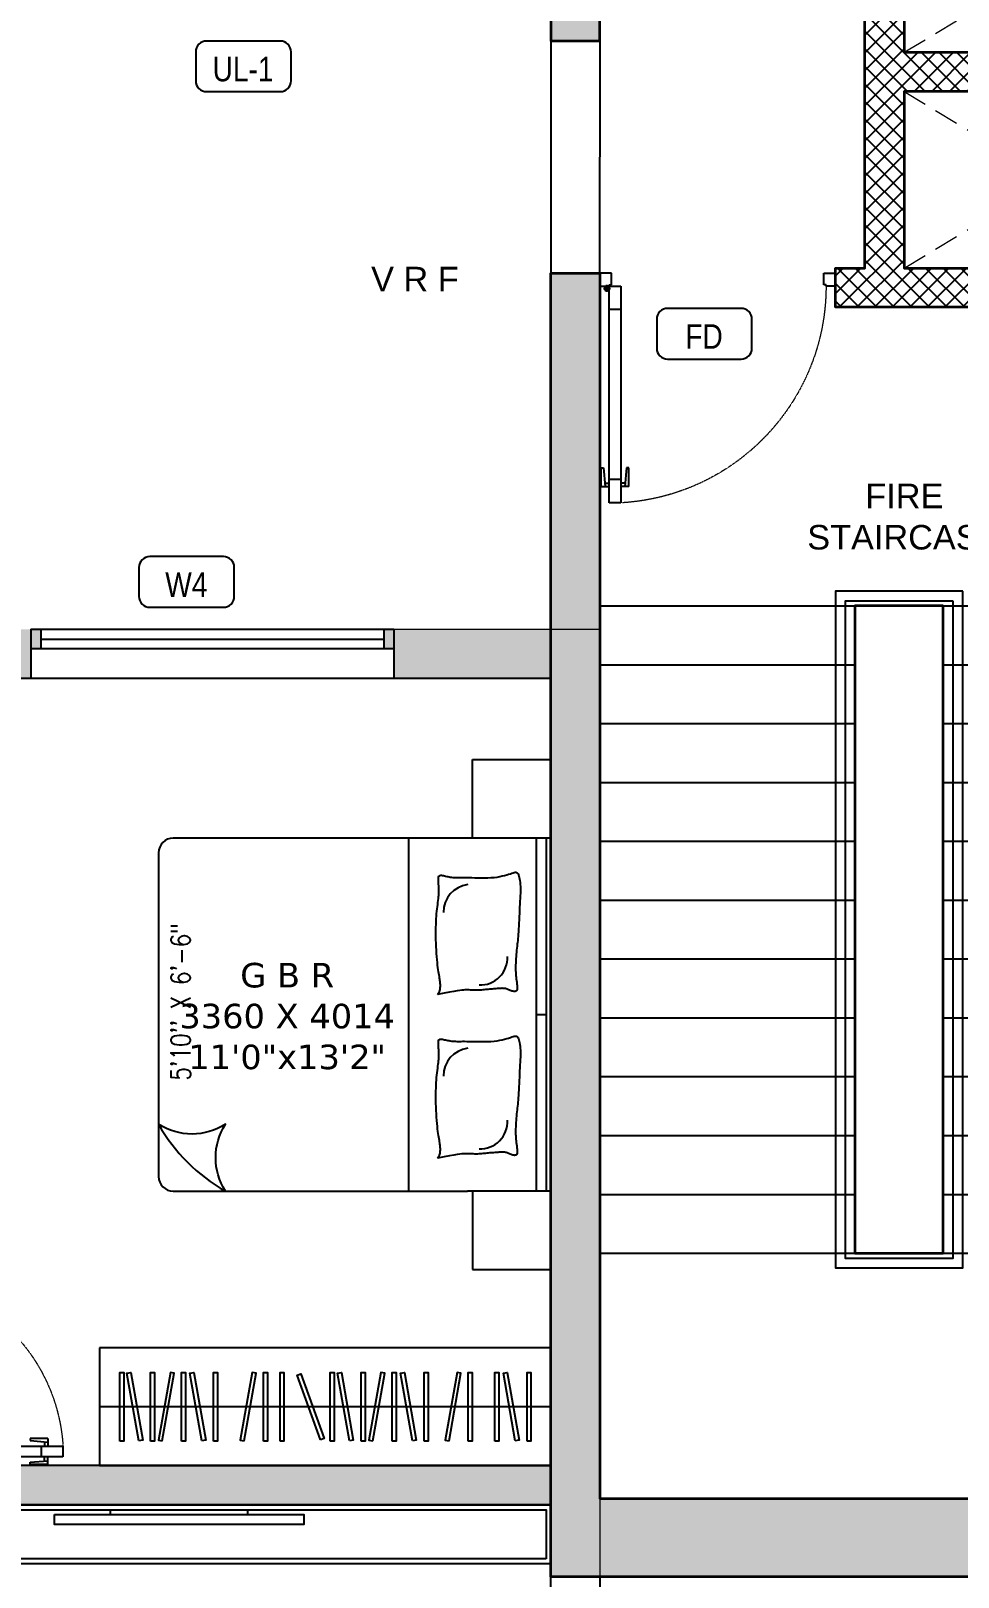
# Model space of a CAD drawing. Header units: millimetres. Extents: x 91566 to 131129, y 141753 to 207061.
# Drawn here: x 105483 to 110209, y 177843 to 185726 of the extents above; entities that cross this region are included whole.
import ezdxf
from ezdxf.enums import TextEntityAlignment as Align

# ---------------------------------------------------------------- set-up
doc = ezdxf.new("R2010")
doc.units = ezdxf.units.MM
for name, pattern in [('( Hidden )', [0.375, 0.25, -0.125]), ('3BHK  WEST_UN-2$0$DASHED', [0.75, 0.5, -0.25]), ('Core & corridor$0$Core_FF & Typical_TD$0$DASHED', [0.75, 0.5, -0.25])]:
    doc.linetypes.add(name, pattern=pattern)
for name, color, linetype in [('A-Door', 11, 'Continuous'), ('A-Door Line', 8, 'Continuous'), ('A-Elevation 10', 8, 'Continuous'), ('A-Fixture', 8, 'Continuous'), ('A-Furniture', 8, 'Continuous'), ('A-Hatch', 252, 'Continuous'), ('A-Railing', 6, 'Continuous'), ('A-Room Boundary', 44, 'Continuous'), ('A-Shaft', 8, 'Continuous'), ('A-Text Main', 44, 'Continuous'), ('A-Window', 4, 'Continuous')]:
    doc.layers.add(name, color=color, linetype=linetype)
doc.layers.add('A-Wall', color=240, linetype='Continuous', lineweight=35)
doc.styles.add('2024-08-29_TOWER-A$0$simplex-0.8', font='simplex.shx', dxfattribs={"width": 0.8})
doc.styles.add('3BHK  WEST_UN-2$0$2024-08-30_TOWER-C$0$simplex-0.8', font='simplex.shx', dxfattribs={"width": 0.8})
doc.styles.add('3BHK EAST -UN-4$0$grid_text', font='verdana.ttf')
doc.styles.add('ARIAL', font='ARIALN.TTF')
doc.styles.add('Core & corridor$0$Standard', font='arial.ttf')

# ---------------------------------------------------------------- blocks, each defined once
blk = doc.blocks.new('2024-08-29_TOWER-A$0$WNTG')
at = {"layer": 'A-Text Main'}
blk.add_lwpolyline([(-187.8, 246.2), (187.8, 246.2, -0.414214), (242.8, 191.2), (242.8, 43.3, -0.414214), (187.8, -11.7), (-187.8, -11.7, -0.414214), (-242.8, 43.3), (-242.8, 191.2, -0.414214)], format="xyb", close=True, dxfattribs=at)
at = {"layer": 'A-Text Main', "style": '2024-08-29_TOWER-A$0$simplex-0.8', "width": 0.8}
blk.add_attdef('WNTG', text='', height=150, dxfattribs=at).set_placement((-1.6, 43), align=Align.CENTER)
blk = doc.blocks.new('Unit-1')
at = {"layer": 'A-Window'}
ref = blk.add_blockref('2024-08-29_TOWER-A$0$WNTG', (-1817.5, -63.5), dxfattribs=dict(at, xscale=-1, rotation=180))
ref.add_attrib('WNTG', 'UL-1', dxfattribs={"layer": 'A-Text Main', "height": 125, "style": 'ARIAL'}).set_placement((-1819.1, -257), align=Align.CENTER)
blk = doc.blocks.new('Core & corridor$0$Core_FF & Typical_TD$0$FFD')
for p, q in [((34876.6, 16085.1), (34876.6, 16151.7)), ((34876.6, 16151.7), (34951.5, 16151.7)), ((34951.5, 16151.7), (34951.5, 16098.4)), ((35994.4, 16145.1), (35994.4, 16131.7)), ((36101, 16145.1), (35994.4, 16145.1)), ((36101, 16145.1), (36101, 16098.4)), ((34943.2, 16085.1), (34876.6, 16085.1)), ((34951.5, 16098.4), (34943.2, 16098.4)), ((34943.2, 16098.4), (34943.2, 16085.1)), ((34984.9, 16111.8), (34944.9, 16111.8)), ((36194.3, 16098.4), (34951.5, 16098.4)), ((34951.5, 16098.4), (34951.5, 16031.8)), ((34964.9, 16131.7), (34964.9, 16091.8)), ((35084.8, 16031.8), (35084.8, 16098.4)), ((35994.4, 16131.7), (36101, 16121.9)), ((36061, 16031.8), (36061, 16098.4)), ((36081, 16123.7), (36081, 16098.4)), ((36194.3, 16031.8), (36194.3, 16098.4)), ((34951.5, 16031.8), (36194.3, 16031.8)), ((34951.5, 16031.8), (34951.5, 16031.8)), ((35994.4, 15998.5), (36101, 16008.4)), ((35994.4, 15985.2), (35994.4, 15998.5)), ((36101, 15985.2), (35994.4, 15985.2)), ((36081, 16006.5), (36081, 16031.8)), ((36101, 15985.2), (36101, 16031.8)), ((34943.2, 14868.4), (34876.6, 14868.4)), ((34876.6, 14868.4), (34876.6, 14801.7)), ((34943.2, 14855), (34943.2, 14868.4)), ((34951.5, 14855), (34943.2, 14855)), ((34951.5, 14801.7), (34951.5, 14855)), ((34876.6, 14801.7), (34951.5, 14801.7))]:
    blk.add_line(p, q)
blk.add_circle((34964.9, 16111.8), 13.3)
at = {"linetype": 'Core & corridor$0$Core_FF & Typical_TD$0$DASHED', "lineweight": 0}
blk.add_arc((34950, 16101.6), 1246.6, 270.08223, 356.3506, dxfattribs=at)
blk = doc.blocks.new('Core & corridor$0$A$C436b777d')
at = {"layer": 'A-Hatch'}
h = blk.add_hatch(color=256, dxfattribs=at)
h.dxf.hatch_style = 1
h.paths.add_polyline_path([(250, -3072.7), (2950, -3072.6), (2950, -2672.7), (0.5, -2672.7), (0.5, -12132.6), (2950, -12132.7), (2950, -11732.7), (250.5, -11732.7), (250.5, -9577.7), (2950, -9577.7), (2950, -9377.8), (250.5, -9377.7), (250.5, -7222.7), (2950, -7222.7), (2950, -5565), (2700, -5565), (2700.2, -6972.7), (250.5, -6972.7)])
h.paths.add_polyline_path([(3300, 6580.6), (3300, 9502.1), (3500, 9502.1), (3500.1, 35), (0.4, 35), (0.5, 6682.1), (250, 6682.1), (250.5, 435), (3300.5, 435)])
edge = h.paths.add_edge_path()
edge.add_line((3300, 14502.1), (2580, 14502.1))
edge.add_line((2580, 14502.1), (2580, 15744))
edge.add_line((2580, 15744), (3500, 15744))
edge.add_line((3500, 15744), (3500, 16044))
edge.add_line((3500, 16044), (2380, 16044))
edge.add_line((2380, 16044), (2380, 14502.1))
edge.add_line((2380, 14502.1), (0.5, 14502.1))
edge.add_line((0.5, 14502.1), (0.5, 7866.6))
edge.add_line((0.5, 7866.6), (250.5, 7866.6))
edge.add_line((250.5, 7866.6), (250.5, 14102.1))
edge.add_line((250.5, 14102.1), (2380, 14102.1))
edge.add_line((2380, 14102.1), (2380, 10852.1))
edge.add_line((2380, 10852.1), (2580, 10852.1))
edge.add_line((2580, 10852.1), (2580, 14102.1))
edge.add_line((2580, 14102.1), (3300, 14102.1))
edge.add_line((3300, 14102.1), (3300, 10702.1))
edge.add_line((3300, 10702.1), (3500, 10702.1))
edge.add_line((3500, 10702.1), (3500, 14502.1))
edge.add_line((3500, 14502.1), (2580, 14502.1))
h = blk.add_hatch(color=256, dxfattribs=at)
h.dxf.hatch_style = 1
h.paths.add_polyline_path([(2580, 14502.1), (2580, 15744), (3500, 15744), (3500, 16044), (2380, 16044), (2380, 14502.1), (0.5, 14502.1), (0.5, 7866.6), (250.5, 7866.6), (250.5, 14102.1), (2380, 14102.1), (2380, 10852.1), (2580, 10852.1), (2580, 14102.1), (3300, 14102.1), (3300, 10702.1), (3500, 10702.1), (3500, 14502.1)])
h = blk.add_hatch(dxfattribs=at)
h.set_pattern_fill('ANSI37', color=256, scale=20)
h.set_pattern_definition([(45, (27573.86, 93), (-44.90128, 44.90128), []), (135, (27573.86, 93), (-44.90128, -44.90128), [])])
h.paths.add_polyline_path([(3300, 8707.7), (3050, 8707.7), (3050, 8907.7), (3300, 8907.7)], flags=17)
h.paths.add_polyline_path([(3300, 7807.7), (3300, 7607.7), (1800, 7607.7), (1800, 6707.7), (2190, 6707.7), (2190, 6507.7), (1450, 6507.7), (1450, 6707.7), (1600, 6707.7), (1600, 7607.7), (1600, 8907.7), (2150, 8907.7), (2150, 8707.7), (1800, 8707.7), (1800, 7807.7)])
h.paths.add_polyline_path([(2910, 6707.7), (3300, 6707.7), (3300, 6507.7), (2910, 6507.7)])
for points in [[(250, 4985), (1525, 4985), (1800, 4985), (3300, 4985)], [(250, 4685), (1525, 4685), (1550, 4685)], [(2000, 4685), (3300, 4685)], [(250, 4385), (1525, 4385), (1550, 4385)], [(2000, 4385), (3300, 4385)], [(250, 4085), (1525, 4085), (1550, 4085)], [(2000, 4085), (3300, 4085)], [(250, 3785), (1525, 3785), (1550, 3785)], [(2000, 3785), (3300, 3785)], [(250, 3485), (1525, 3485), (1550, 3485)], [(2000, 3485), (3300, 3485)], [(250, 3185), (1525, 3185), (1550, 3185)], [(2000, 3185), (3300, 3185)], [(250, 2885), (1525, 2885), (1550, 2885)], [(2000, 2885), (3300, 2885)], [(250, 2585), (1525, 2585), (1550, 2585)], [(2000, 2585), (3300, 2585)], [(250, 2285), (1525, 2285), (1550, 2285)], [(2000, 2285), (3300, 2285)], [(250, 1985), (1525, 1985), (1550, 1985)], [(2000, 1985), (3300, 1985)], [(250, 1685), (1525, 1685), (1800, 1685), (3300, 1685)]]:
    blk.add_lwpolyline(points)
at = {"layer": 'A-Elevation 10'}
blk.add_lwpolyline([(0.7, 7866.6), (0.5, 6682.1), (250.5, 6682.1), (250.7, 7866.6)], close=True, dxfattribs=at)
at = {"layer": 'A-Railing'}
for points in [[(2100, 5060), (1450, 5060), (1450, 1610), (2100, 1610)], [(2050, 5010), (1500, 5010), (1500, 1660), (2050, 1660)]]:
    blk.add_lwpolyline(points, close=True, dxfattribs=at)
at = {"layer": 'A-Shaft', "linetype": '( Hidden )', "lineweight": 0, "ltscale": 500}
for points in [[(1800, 7807.7), (3300, 8707.7)], [(1800, 6707.7), (3300, 7607.7)], [(1800, 7607.7), (3300, 6707.7)]]:
    blk.add_lwpolyline(points, dxfattribs=at)
at = {"layer": 'A-Wall'}
for points in [[(3300, 14502.1), (2580, 14502.1), (2580, 15744), (3500, 15744), (3500, 16044), (2380, 16044), (2380, 14502.1), (0.5, 14502.1), (0.5, 7866.6), (250.5, 7866.6), (250.5, 14102.1), (2380, 14102.1), (2380, 10852.1), (2580, 10852.1), (2580, 14102.1), (3300, 14102.1), (3300, 10702.1), (3500, 10702.1), (3500, 14502.1), (2580, 14502.1)], [(3300, 6580.6), (3300, 9502.1), (3500, 9502.1), (3500.1, 35), (0.4, 35), (0.5, 6682.1), (250, 6682.1), (250.5, 435), (3300.5, 435), (3300, 6580.6)]]:
    blk.add_lwpolyline(points, dxfattribs=at)
for points in [[(3300, 7807.7), (3300, 7607.7), (1800, 7607.7), (1800, 6707.7), (2190, 6707.7), (2190, 6507.7), (1450, 6507.7), (1450, 6707.7), (1600, 6707.7), (1600, 7607.7), (1600, 8907.7), (2150, 8907.7), (2150, 8707.7), (1800, 8707.7), (1800, 7807.7)], [(2000, 4985), (1550, 4985), (1550, 1685), (2000, 1685)]]:
    blk.add_lwpolyline(points, close=True, dxfattribs=at)
at = {"layer": 'A-Door', "ltscale": 5, "xscale": -0.8888888873636583, "yscale": 0.8888888873636583, "zscale": 0.8888888873636421, "rotation": 90}
blk.add_blockref('Core & corridor$0$Core_FF & Typical_TD$0$FFD', (14607.1, 37683.5), dxfattribs=at)
at = {"layer": 'A-Text Main', "insert": (1801.8, 5439.6), "char_height": 125, "width": 950.15, "attachment_point": 5, "line_spacing_factor": 1.010232, "style": 'Core & corridor$0$Standard'}
blk.add_mtext('FIRE STAIRCASE', dxfattribs=at)
blk = doc.blocks.new('Core & corridor')
at = {"ltscale": 300}
blk.add_blockref('Core & corridor$0$A$C436b777d', (10594.6, 28627.2), dxfattribs=at)
at = {"layer": 'A-Text Main'}
ref = blk.add_blockref('2024-08-29_TOWER-A$0$WNTG', (11377, 35117.2), dxfattribs=dict(at, xscale=-1, rotation=180))
ref.add_attrib('WNTG', 'FD', dxfattribs={"height": 125, "style": 'ARIAL'}).set_placement((11375.4, 34923.7), align=Align.CENTER)
at = {"layer": 'A-Text Main', "insert": (9901.8, 35278.7), "char_height": 125, "width": 950.15, "attachment_point": 5, "line_spacing_factor": 1.010232, "style": 'Core & corridor$0$Standard'}
blk.add_mtext('V R F', dxfattribs=at)
blk = doc.blocks.new('3BHK EAST -UN-4$0$A$Ceb508b97')
at = {"layer": 'A-Fixture', "ltscale": 600}
blk.add_lwpolyline([(100.2, 600), (100.2, 0), (2400.2, 0), (2400.2, 600)], close=True, dxfattribs=at)
for points in [[(202.7, 125), (202.7, 475), (222.7, 475), (222.7, 125), (202.7, 125)], [(300.1, 125.9), (239.3, 470.6), (259, 474.1), (319.7, 129.4), (300.1, 125.9)], [(359.9, 125), (359.9, 475), (379.9, 475), (379.9, 125), (359.9, 125)], [(419.5, 125.9), (480.3, 470.6), (460.6, 474.1), (399.9, 129.4), (419.5, 125.9)], [(517.8, 125), (517.8, 475), (537.8, 475), (537.8, 125), (517.8, 125)], [(621.4, 125.9), (560.6, 470.6), (580.3, 474.1), (641.1, 129.4), (621.4, 125.9)], [(681.2, 125), (681.2, 475), (701.2, 475), (701.2, 125), (681.2, 125)], [(836.6, 125.9), (897.4, 470.6), (877.7, 474.1), (817, 129.4), (836.6, 125.9)], [(934.9, 125), (934.9, 475), (954.9, 475), (954.9, 125), (934.9, 125)], [(1019.4, 125), (1019.4, 475), (1039.4, 475), (1039.4, 125), (1019.4, 125)], [(1275.7, 125), (1275.7, 475), (1295.7, 475), (1295.7, 125), (1275.7, 125)], [(1373, 125.9), (1312.3, 470.6), (1332, 474.1), (1392.7, 129.4), (1373, 125.9)], [(1432.9, 125), (1432.9, 475), (1452.9, 475), (1452.9, 125), (1432.9, 125)], [(1492.5, 125.9), (1553.3, 470.6), (1533.6, 474.1), (1472.8, 129.4), (1492.5, 125.9)], [(1590.8, 125), (1590.8, 475), (1610.8, 475), (1610.8, 125), (1590.8, 125)], [(1694.4, 125.9), (1633.6, 470.6), (1653.3, 474.1), (1714.1, 129.4), (1694.4, 125.9)], [(1754.2, 125), (1754.2, 475), (1774.2, 475), (1774.2, 125), (1754.2, 125)], [(1880.8, 125.9), (1941.5, 470.6), (1921.8, 474.1), (1861.1, 129.4), (1880.8, 125.9)], [(1979, 125), (1979, 475), (1999, 475), (1999, 125), (1979, 125)], [(2114.9, 125), (2114.9, 475), (2134.9, 475), (2134.9, 125), (2114.9, 125)], [(2218.5, 125.9), (2157.7, 470.6), (2177.4, 474.1), (2238.2, 129.4), (2218.5, 125.9)], [(2278.3, 125), (2278.3, 475), (2298.3, 475), (2298.3, 125), (2278.3, 125)], [(1226.2, 132.1), (1106.5, 461), (1125.3, 467.9), (1245, 139), (1226.2, 132.1)], [(2400.2, 300), (100, 300)]]:
    blk.add_lwpolyline(points, dxfattribs=at)
blk = doc.blocks.new('A$Ca15bd94d')
at = {"layer": 'A-Window', "linetype": 'Continuous'}
for points in [[(0, 250), (0, 150), (50, 150), (50, 250)], [(1850, 150), (1850, 250), (1800, 250), (1800, 150)]]:
    blk.add_hatch(color=256, dxfattribs=at).paths.add_polyline_path(points)
for p, q in [((0, 250), (1850, 250)), ((0, 250), (50, 250)), ((0, 250), (0, 150)), ((0, 250), (0, 150)), ((50, 250), (50, 150)), ((50, 250), (1800, 250)), ((1800, 150), (1800, 250)), ((1800, 250), (1850, 250)), ((1850, 250), (1850, 150)), ((1850, 250), (1850, 150)), ((50, 200), (1800, 200)), ((50, 150), (0, 150)), ((0, 150), (0, 0)), ((1800, 150), (50, 150)), ((1850, 150), (1800, 150)), ((1850, 150), (1850, 0)), ((0, 0), (1850, 0))]:
    blk.add_line(p, q, dxfattribs=at)
blk = doc.blocks.new('A$Ccfbdbe87')
at = {"layer": 'A-Door'}
for p, q in [((99.9, 973.1), (44.4, 973.1)), ((44.4, 973.1), (44.4, 62.5)), ((99.9, 62.5), (99.9, 973.1)), ((5.6, 895.4), (44.4, 895.4)), ((5.6, 895.4), (5.6, 806.5)), ((16.7, 806.5), (24.9, 895.4)), ((23.3, 878.7), (44.4, 878.7)), ((138.8, 895.4), (99.9, 895.4)), ((121, 878.7), (99.9, 878.7)), ((127.7, 806.5), (119.5, 895.4)), ((138.8, 895.4), (138.8, 806.5)), ((5.6, 806.5), (16.7, 806.5)), ((99.9, 862), (44.4, 862)), ((138.8, 806.5), (127.7, 806.5)), ((99.9, 173.5), (44.4, 173.5)), ((33.3, 90.2), (33.3, 56.9)), ((0, 0), (0, 62.5)), ((0, 62.5), (44.4, 62.5)), ((55.5, 0), (0, 0)), ((16.7, 73.6), (50, 73.6)), ((44.4, 62.5), (99.9, 62.5)), ((44.4, 62.5), (44.4, 55.5)), ((44.4, 55.5), (55.5, 55.5)), ((55.5, 55.5), (55.5, 0)), ((99.9, 62.5), (99.9, 62.5)), ((944.5, 55.5), (944.5, 0)), ((955.6, 55.5), (944.5, 55.5)), ((944.5, 0), (1000, 0)), ((1000, 62.5), (955.6, 62.5)), ((955.6, 62.5), (955.6, 55.5)), ((1000, 0), (1000, 62.5))]:
    blk.add_line(p, q, dxfattribs=at)
blk.add_circle((33.3, 73.6), 11.1, dxfattribs=at)
at = {"layer": 'A-Door', "linetype": '3BHK  WEST_UN-2$0$DASHED', "lineweight": 0}
blk.add_arc((41.8, 61.2), 913.8, 0.08223, 86.3506, dxfattribs=at)
blk = doc.blocks.new('3BHK  WEST_UN-2$0$2024-08-30_TOWER-C$0$king size bed')
at = {"layer": 'A-Furniture'}
for p, q in [((0.825, 2), (-0.825, 2)), ((-0.9, 1.925), (-0.9, 0.425)), ((0.9, 0), (0.9, 1.925)), ((-0.9, 0.725), (0.9, 0.725)), ((-0.9, 0), (-0.9, 0.425)), ((0.9, 0.075), (-0.9, 0.075)), ((0, 0.075), (0, 0.025)), ((0, 0.075), (0, 0.075))]:
    blk.add_line(p, q, dxfattribs=at)
blk.add_lwpolyline([(-0.9, 1.6586, -0.292894), (-0.5586, 1.6586, -0.292894), (-0.5586, 2, 0.136668)], format="xyb", close=True, dxfattribs=at)
for points in [[(-0.7317, 0.5787), (-0.7264, 0.5744), (-0.7213, 0.571), (-0.7162, 0.5684), (-0.7111, 0.5664), (-0.7061, 0.5651), (-0.7012, 0.5642), (-0.6963, 0.5637), (-0.6914, 0.5635), (-0.6866, 0.5634), (-0.6818, 0.5635), (-0.6768, 0.5638), (-0.6717, 0.5642), (-0.6663, 0.5648), (-0.6607, 0.5656), (-0.6547, 0.5665), (-0.6482, 0.5675), (-0.6412, 0.5687), (-0.6335, 0.5701), (-0.6252, 0.5715), (-0.6161, 0.573), (-0.606, 0.5745), (-0.595, 0.576), (-0.5828, 0.5775), (-0.5695, 0.5789), (-0.5549, 0.5803), (-0.5392, 0.5815), (-0.5227, 0.5827), (-0.5057, 0.5837), (-0.4883, 0.5846), (-0.4708, 0.5853), (-0.4535, 0.5858), (-0.4365, 0.5862), (-0.4202, 0.5864), (-0.4044, 0.5863), (-0.3893, 0.5861), (-0.3746, 0.5857), (-0.3605, 0.5852), (-0.3468, 0.5844), (-0.3335, 0.5835), (-0.3207, 0.5825), (-0.3082, 0.5813), (-0.2962, 0.58), (-0.2845, 0.5786), (-0.2734, 0.5772), (-0.2628, 0.5759), (-0.2528, 0.5746), (-0.2434, 0.5735), (-0.2347, 0.5725), (-0.2266, 0.5718), (-0.2191, 0.5712), (-0.2121, 0.5708), (-0.2053, 0.5707), (-0.1987, 0.5707), (-0.1922, 0.5708), (-0.1856, 0.5712), (-0.1788, 0.5716), (-0.1717, 0.5722), (-0.1644, 0.5728), (-0.1572, 0.5733), (-0.1503, 0.5736), (-0.1438, 0.5737), (-0.138, 0.5733), (-0.1331, 0.5723), (-0.1292, 0.5707), (-0.1265, 0.5684), (-0.125, 0.5655), (-0.1243, 0.5619), (-0.1245, 0.5577), (-0.1252, 0.5531), (-0.1263, 0.5481), (-0.1276, 0.5428), (-0.129, 0.5372), (-0.1303, 0.5313), (-0.1315, 0.5253), (-0.1326, 0.5192), (-0.1336, 0.5129), (-0.1344, 0.5065), (-0.135, 0.5), (-0.1355, 0.4935), (-0.1359, 0.4869), (-0.1361, 0.4802), (-0.1362, 0.4734), (-0.1361, 0.4661), (-0.1361, 0.4583), (-0.136, 0.4496), (-0.136, 0.4399), (-0.1361, 0.4291), (-0.1363, 0.4169), (-0.1366, 0.4031), (-0.137, 0.3881), (-0.1373, 0.3722), (-0.1376, 0.3556), (-0.1376, 0.3388), (-0.1372, 0.322), (-0.1365, 0.3055), (-0.1352, 0.2896), (-0.1333, 0.2747), (-0.1309, 0.2608), (-0.1281, 0.248), (-0.1252, 0.2361), (-0.1221, 0.2253), (-0.1191, 0.2155), (-0.1163, 0.2068), (-0.1137, 0.1992), (-0.1117, 0.1927), (-0.1101, 0.1871), (-0.1093, 0.1824), (-0.1091, 0.1785), (-0.1097, 0.1751), (-0.1113, 0.1723), (-0.1138, 0.1697), (-0.1175, 0.1675), (-0.1222, 0.1653), (-0.1281, 0.1633), (-0.135, 0.1615), (-0.1427, 0.1599), (-0.1514, 0.1585), (-0.1607, 0.1573), (-0.1708, 0.1564), (-0.1814, 0.1559), (-0.1926, 0.1556), (-0.2043, 0.1557), (-0.2165, 0.1559), (-0.2293, 0.1564), (-0.2427, 0.1571), (-0.2567, 0.1578), (-0.2713, 0.1586), (-0.2866, 0.1594), (-0.3025, 0.1602), (-0.3188, 0.1609), (-0.3353, 0.1617), (-0.3517, 0.1624), (-0.3678, 0.1632), (-0.3834, 0.164), (-0.3982, 0.1648), (-0.412, 0.1656), (-0.4246, 0.1665), (-0.4362, 0.1674), (-0.4469, 0.1684), (-0.457, 0.1694), (-0.4668, 0.1704), (-0.4763, 0.1715), (-0.486, 0.1725), (-0.4959, 0.1736), (-0.5062, 0.1747), (-0.517, 0.1757), (-0.5279, 0.1767), (-0.539, 0.1776), (-0.5501, 0.1784), (-0.561, 0.1791), (-0.5717, 0.1796), (-0.5819, 0.18), (-0.5916, 0.1802), (-0.6009, 0.1801), (-0.6099, 0.1799), (-0.6186, 0.1796), (-0.6271, 0.179), (-0.6355, 0.1783), (-0.6439, 0.1774), (-0.6524, 0.1765), (-0.6611, 0.1753), (-0.6697, 0.1742), (-0.6782, 0.1732), (-0.6862, 0.1724), (-0.6937, 0.1719), (-0.7004, 0.1719), (-0.7061, 0.1725), (-0.7107, 0.1738), (-0.714, 0.1758), (-0.7161, 0.1786), (-0.7172, 0.1819), (-0.7174, 0.1857), (-0.7169, 0.1898), (-0.7159, 0.1942), (-0.7145, 0.1987), (-0.7128, 0.2031), (-0.7112, 0.2074), (-0.7095, 0.2117), (-0.7078, 0.2158), (-0.7063, 0.2199), (-0.7048, 0.2239), (-0.7035, 0.228), (-0.7025, 0.2321), (-0.7017, 0.2362), (-0.7011, 0.2403), (-0.7009, 0.2446), (-0.7008, 0.249), (-0.701, 0.2536), (-0.7012, 0.2584), (-0.7016, 0.2634), (-0.7021, 0.2687), (-0.7025, 0.2744), (-0.703, 0.2803), (-0.7035, 0.2866), (-0.7039, 0.2931), (-0.7044, 0.2998), (-0.7049, 0.3066), (-0.7054, 0.3135), (-0.706, 0.3204), (-0.7066, 0.3273), (-0.7073, 0.3341), (-0.708, 0.3409), (-0.7088, 0.3476), (-0.7094, 0.3543), (-0.71, 0.361), (-0.7105, 0.3677), (-0.7108, 0.3745), (-0.7109, 0.3813), (-0.7108, 0.3882), (-0.7105, 0.3952), (-0.7101, 0.4023), (-0.7097, 0.4094), (-0.7093, 0.4165), (-0.7091, 0.4237), (-0.7089, 0.431), (-0.709, 0.4383), (-0.7094, 0.4457), (-0.7103, 0.4542), (-0.7116, 0.4646), (-0.7137, 0.4778), (-0.7166, 0.4949), (-0.7205, 0.5168), (-0.7255, 0.5444), (-0.7317, 0.5787)], [(0.1033, 0.5787), (0.1086, 0.5744), (0.1137, 0.571), (0.1188, 0.5684), (0.1239, 0.5664), (0.1289, 0.5651), (0.1338, 0.5642), (0.1387, 0.5637), (0.1436, 0.5635), (0.1484, 0.5634), (0.1532, 0.5635), (0.1582, 0.5638), (0.1633, 0.5642), (0.1687, 0.5648), (0.1743, 0.5656), (0.1803, 0.5665), (0.1868, 0.5675), (0.1938, 0.5687), (0.2015, 0.5701), (0.2098, 0.5715), (0.2189, 0.573), (0.229, 0.5745), (0.24, 0.576), (0.2522, 0.5775), (0.2655, 0.5789), (0.2801, 0.5803), (0.2958, 0.5815), (0.3123, 0.5827), (0.3293, 0.5837), (0.3467, 0.5846), (0.3642, 0.5853), (0.3815, 0.5858), (0.3985, 0.5862), (0.4148, 0.5864), (0.4306, 0.5863), (0.4457, 0.5861), (0.4604, 0.5857), (0.4745, 0.5852), (0.4882, 0.5844), (0.5015, 0.5835), (0.5143, 0.5825), (0.5268, 0.5813), (0.5388, 0.58), (0.5505, 0.5786), (0.5616, 0.5772), (0.5722, 0.5759), (0.5822, 0.5746), (0.5916, 0.5735), (0.6003, 0.5725), (0.6084, 0.5718), (0.6159, 0.5712), (0.6229, 0.5708), (0.6297, 0.5707), (0.6363, 0.5707), (0.6428, 0.5708), (0.6494, 0.5712), (0.6562, 0.5716), (0.6633, 0.5722), (0.6706, 0.5728), (0.6778, 0.5733), (0.6847, 0.5736), (0.6912, 0.5737), (0.697, 0.5733), (0.7019, 0.5723), (0.7058, 0.5707), (0.7085, 0.5684), (0.71, 0.5655), (0.7107, 0.5619), (0.7105, 0.5577), (0.7098, 0.5531), (0.7087, 0.5481), (0.7074, 0.5428), (0.706, 0.5372), (0.7047, 0.5313), (0.7035, 0.5253), (0.7024, 0.5192), (0.7014, 0.5129), (0.7006, 0.5065), (0.7, 0.5), (0.6995, 0.4935), (0.6991, 0.4869), (0.6989, 0.4802), (0.6988, 0.4734), (0.6989, 0.4661), (0.6989, 0.4583), (0.699, 0.4496), (0.699, 0.4399), (0.6989, 0.4291), (0.6987, 0.4169), (0.6984, 0.4031), (0.698, 0.3881), (0.6977, 0.3722), (0.6974, 0.3556), (0.6974, 0.3388), (0.6978, 0.322), (0.6985, 0.3055), (0.6998, 0.2896), (0.7017, 0.2747), (0.7041, 0.2608), (0.7069, 0.248), (0.7098, 0.2361), (0.7129, 0.2253), (0.7159, 0.2155), (0.7187, 0.2068), (0.7213, 0.1992), (0.7233, 0.1927), (0.7249, 0.1871), (0.7257, 0.1824), (0.7259, 0.1785), (0.7253, 0.1751), (0.7237, 0.1723), (0.7212, 0.1697), (0.7175, 0.1675), (0.7128, 0.1653), (0.7069, 0.1633), (0.7, 0.1615), (0.6923, 0.1599), (0.6836, 0.1585), (0.6743, 0.1573), (0.6642, 0.1564), (0.6536, 0.1559), (0.6424, 0.1556), (0.6307, 0.1557), (0.6185, 0.1559), (0.6057, 0.1564), (0.5923, 0.1571), (0.5783, 0.1578), (0.5637, 0.1586), (0.5484, 0.1594), (0.5325, 0.1602), (0.5162, 0.1609), (0.4997, 0.1617), (0.4833, 0.1624), (0.4672, 0.1632), (0.4516, 0.164), (0.4368, 0.1648), (0.423, 0.1656), (0.4104, 0.1665), (0.3988, 0.1674), (0.3881, 0.1684), (0.378, 0.1694), (0.3682, 0.1704), (0.3587, 0.1715), (0.349, 0.1725), (0.3391, 0.1736), (0.3288, 0.1747), (0.318, 0.1757), (0.3071, 0.1767), (0.296, 0.1776), (0.2849, 0.1784), (0.274, 0.1791), (0.2633, 0.1796), (0.2531, 0.18), (0.2434, 0.1802), (0.2341, 0.1801), (0.2251, 0.1799), (0.2164, 0.1796), (0.2079, 0.179), (0.1995, 0.1783), (0.1911, 0.1774), (0.1826, 0.1765), (0.1739, 0.1753), (0.1653, 0.1742), (0.1568, 0.1732), (0.1488, 0.1724), (0.1413, 0.1719), (0.1346, 0.1719), (0.1289, 0.1725), (0.1243, 0.1738), (0.121, 0.1758), (0.1189, 0.1786), (0.1178, 0.1819), (0.1176, 0.1857), (0.1181, 0.1898), (0.1191, 0.1942), (0.1205, 0.1987), (0.1222, 0.2031), (0.1238, 0.2074), (0.1255, 0.2117), (0.1272, 0.2158), (0.1287, 0.2199), (0.1302, 0.2239), (0.1315, 0.228), (0.1325, 0.2321), (0.1333, 0.2362), (0.1339, 0.2403), (0.1341, 0.2446), (0.1342, 0.249), (0.134, 0.2536), (0.1338, 0.2584), (0.1334, 0.2634), (0.1329, 0.2687), (0.1325, 0.2744), (0.132, 0.2803), (0.1315, 0.2866), (0.1311, 0.2931), (0.1306, 0.2998), (0.1301, 0.3066), (0.1296, 0.3135), (0.129, 0.3204), (0.1284, 0.3273), (0.1277, 0.3341), (0.127, 0.3409), (0.1262, 0.3476), (0.1256, 0.3543), (0.125, 0.361), (0.1245, 0.3677), (0.1242, 0.3745), (0.1241, 0.3813), (0.1242, 0.3882), (0.1245, 0.3952), (0.1249, 0.4023), (0.1253, 0.4094), (0.1257, 0.4165), (0.1259, 0.4237), (0.1261, 0.431), (0.126, 0.4383), (0.1256, 0.4457), (0.1247, 0.4542), (0.1234, 0.4646), (0.1213, 0.4778), (0.1184, 0.4949), (0.1145, 0.5168), (0.1095, 0.5444), (0.1033, 0.5787)], [(0.9, 0.025), (-0.9, 0.025)], [(-0.9, 0), (0.9, 0)]]:
    blk.add_lwpolyline(points, dxfattribs=at)
for centre, radius, start, end in [((-0.825, 1.925), 0.075, 89.99998, 179.99998), ((0.825, 1.925), 0.075, 359.99998, 89.99998), ((-0.3124, 0.406), 0.1418, 7.34131, 90.47004), ((0.5226, 0.406), 0.1418, 7.34131, 90.47004), ((-0.545, 0.3601), 0.1387, 177.31907, 272.68089), ((0.29, 0.3601), 0.1387, 177.31907, 272.68089)]:
    blk.add_arc(centre, radius, start, end, dxfattribs=at)
at = {"layer": 'A-Furniture', "ltscale": 5, "insert": (-0.3357, 1.9373), "char_height": 0.1, "width": 1.163145, "attachment_point": 1, "style": '3BHK  WEST_UN-2$0$2024-08-30_TOWER-C$0$simplex-0.8'}
blk.add_mtext('5\'10\'\' X 6\'-6"', dxfattribs=at)
blk = doc.blocks.new('3.5BHK EAST-UN-5$0$2024-08-29_TOWER-A$0$TV FG')
at = {"layer": 'A-Furniture'}
for p, q in [((-350, -25), (-350, 0)), ((350, -25), (350, 0))]:
    blk.add_line(p, q, dxfattribs=at)
blk.add_lwpolyline([(-635, -25), (635, -25), (635, -75), (-635, -75)], close=True, dxfattribs=at)
blk = doc.blocks.new('Unit_4')
at = {"layer": 'A-Hatch', "linetype": 'Continuous'}
h = blk.add_hatch(color=256, dxfattribs=at)
h.dxf.hatch_style = 1
h.paths.add_polyline_path([(66655.6, 175630.1), (66655.6, 180094.4), (67456.1, 180094.4), (67456.1, 179844.4), (66855.6, 179844.4), (66855.6, 175630.1)])
h.paths.add_polyline_path([(65185.6, 179844.4), (65185.6, 180094.4), (61026.1, 180094.4), (61026.1, 179029.4), (61276.1, 179029.4), (61276.1, 179844.4)])
h.paths.add_polyline_path([(68205.7, 179844.4), (69175.7, 179844.4), (69175.7, 180094.4), (68205.7, 180094.4)])
h.paths.add_polyline_path([(71826.1, 175830.1), (71826.1, 179844.4), (71026.1, 179844.4), (71026.1, 180094.4), (72076.1, 180094.4), (72076.1, 175261.7), (71826.1, 175261.7), (71826.1, 175630.1), (68366.1, 175630.1), (68366.1, 175830.1)])
h.paths.add_polyline_path([(68301.1, 171719.4), (68301.1, 171919.4), (71826.1, 171919.4), (71826.1, 174061.7), (72076.1, 174061.7), (72076.1, 171719.4), (72076.1, 166894.4), (71826.1, 166894.4), (71826.1, 171719.4)])
h.paths.add_polyline_path([(64056.1, 171719.4), (61276.1, 171719.4), (61276.1, 168669.4), (61026.1, 168669.4), (61026.1, 171969.4), (63911.1, 171969.4), (63911.1, 171919.4), (64056.1, 171919.4)])
h.paths.add_polyline_path([(66901.1, 166894.4), (66901.1, 171919.4), (67101.1, 171919.4), (67101.1, 167144.4), (70250.6, 167144.4), (70251.1, 169019.2), (70351.1, 169019.2), (70351.1, 166894.4)])
h.paths.add_polyline_path([(65305.6, 167144.4), (65306.1, 166894.4), (61026.1, 166894.4), (61026.1, 167144.4)])
h = blk.add_hatch(dxfattribs=at)
h.set_pattern_fill('ANSI37', color=256, scale=10)
h.paths.add_polyline_path([(64986.1, 179844.4), (64986.1, 178119.4), (65086.1, 178119.4), (65086.1, 178854.4), (65236.1, 178854.4), (65236.1, 179054.4), (65085.6, 179054.4), (65085.6, 179844.4)])
h.paths.add_polyline_path([(68366.1, 179844.4), (68366.1, 179159.4), (68466.1, 179159.4), (68466.1, 179844.4)])
h.paths.add_polyline_path([(66855.6, 177350.1), (68366.1, 177350.1), (68366.1, 178309.4), (68466.1, 178309.4), (68466.1, 177249.4), (68466.1, 176830.1), (68366.1, 176830.1), (68366.1, 177250.1), (66855.6, 177250.1)])
h.paths.add_polyline_path([(65086.1, 176209.4), (65086.1, 175630.1), (64986.1, 175630.1), (64986.1, 177269.4), (65086.1, 177269.4), (65086.1, 176309.4), (66655.6, 176309.4), (66655.6, 176209.4)])
h.paths.add_polyline_path([(65156.1, 170684.4), (66901.1, 170684.4), (66901.1, 170584.4), (65156.1, 170584.4), (65156.1, 169004.4), (65056.1, 169004.4), (65056.1, 171919.4), (65156.1, 171919.4)])
h.paths.add_polyline_path([(63911.1, 171969.4), (63661.1, 171969.4), (63661.1, 172229), (63911.1, 172229)])
h.paths.add_polyline_path([(63911.1, 175629.4), (63911.1, 175229), (63661.1, 175229), (63661.1, 175629.4)])
h.paths.add_polyline_path([(63061.1, 175629.4), (63061.1, 175229.4), (62961.1, 175229.4), (62960.6, 175629.4)])
h.paths.add_polyline_path([(70351.1, 171719.4), (70351.1, 171119.4), (70250.6, 171119.4), (70250.6, 171719.4)])
h.paths.add_polyline_path([(71051.1, 171719.4), (71051.1, 171220.4), (70951.1, 171220.4), (70951.1, 171719.4)])
edge = h.paths.add_edge_path()
edge.add_line((65986.1, 179054.4), (66655.6, 179054.4))
edge.add_line((66655.6, 179054.4), (66655.6, 178854.4))
edge.add_line((66655.6, 178854.4), (65986.1, 178854.4))
edge.add_line((65986.1, 178854.4), (65986.1, 179054.4))
at = {"layer": 'A-Door Line'}
blk.add_line((72076.1, 175261.7), (72076.1, 174061.7), dxfattribs=at)
at = {"layer": 'A-Furniture'}
for points in [[(71426.1, 179429.3), (71826.1, 179429.3), (71826.1, 179029.3), (71426.1, 179029.3)], [(71426.1, 176829.3), (71826.1, 176829.3), (71826.1, 177229.3), (71426.1, 177229.3)], [(71826.1, 175330.1), (68366.6, 175330.1), (68366.6, 175630.1), (71826.1, 175630.1)], [(71801.1, 175355.1), (68391.6, 175355.1), (68391.6, 175605.1), (71801.1, 175605.1)]]:
    blk.add_lwpolyline(points, close=True, dxfattribs=at)
at = {"layer": 'A-Room Boundary', "linetype": 'Continuous'}
for points in [[(68466.1, 179844.4), (71826.1, 179844.4), (71826.1, 175830.1), (68466.1, 175830.1)], [(67101.1, 171919.4), (71826.1, 171919.4), (71826.1, 175630.1), (67101.1, 175630.1)]]:
    blk.add_lwpolyline(points, close=True, dxfattribs=at)
at = {"layer": 'A-Wall', "lineweight": 0}
blk.add_lwpolyline([(71826.1, 175830.1), (71826.1, 179844.4), (71026.1, 179844.4), (71026.1, 180094.4), (72076.1, 180094.4), (72076.1, 175261.7), (71826.1, 175261.7), (71826.1, 175630.1), (68366.1, 175630.1), (68366.1, 175830.1)], close=True, dxfattribs=at)
at = {"layer": 'A-Door', "linetype": 'Continuous', "xscale": -1, "rotation": 270}
blk.add_blockref('A$Ccfbdbe87', (68366.1, 175830.1), dxfattribs=at)
at = {"layer": 'A-Furniture', "ltscale": 600, "xscale": 1000.000000000001, "yscale": 1000.000000000001, "zscale": 1000.000000000001, "rotation": 90}
blk.add_blockref('3BHK  WEST_UN-2$0$2024-08-30_TOWER-C$0$king size bed', (71826.1, 178129.3), dxfattribs=at)
at = {"layer": 'A-Furniture', "ltscale": 600}
for name, p in [('3BHK EAST -UN-4$0$A$Ceb508b97', (69425.9, 175830.1)), ('3.5BHK EAST-UN-5$0$2024-08-29_TOWER-A$0$TV FG', (69931.6, 175605.1))]:
    blk.add_blockref(name, p, dxfattribs=at)
at = {"layer": 'A-Text Main'}
ref = blk.add_blockref('2024-08-29_TOWER-A$0$WNTG', (69969.4, 180452.7), dxfattribs=dict(at, xscale=-1, rotation=180))
ref.add_attrib('WNTG', 'W4', dxfattribs={"height": 125, "style": 'ARIAL'}).set_placement((69967.8, 180259.2), align=Align.CENTER)
at = {"layer": 'A-Window'}
blk.add_blockref('A$Ca15bd94d', (69176.1, 179844.4), dxfattribs=at)
at = {"layer": 'A-Text Main', "insert": (70481.7, 178121), "char_height": 125, "width": 1105.011, "attachment_point": 5, "style": '3BHK EAST -UN-4$0$grid_text'}
blk.add_mtext('G B R\\P3360 X 4014\\P11\'0"x13\'2"', dxfattribs=at)

msp = doc.modelspace()

# ---------------------------------------------------------------- block references
msp.add_blockref('Core & corridor', (97538.5, 149182.5))

# ---------------------------------------------------------------- next in the draw order: block references
at = {"linetype": 'Continuous'}
for name, p in [('Unit-1', (108383.6, 185726.4)), ('Unit_4', (36307.5, 2581.6))]:
    msp.add_blockref(name, p, dxfattribs=at)

doc.saveas('drawing.dxf')
